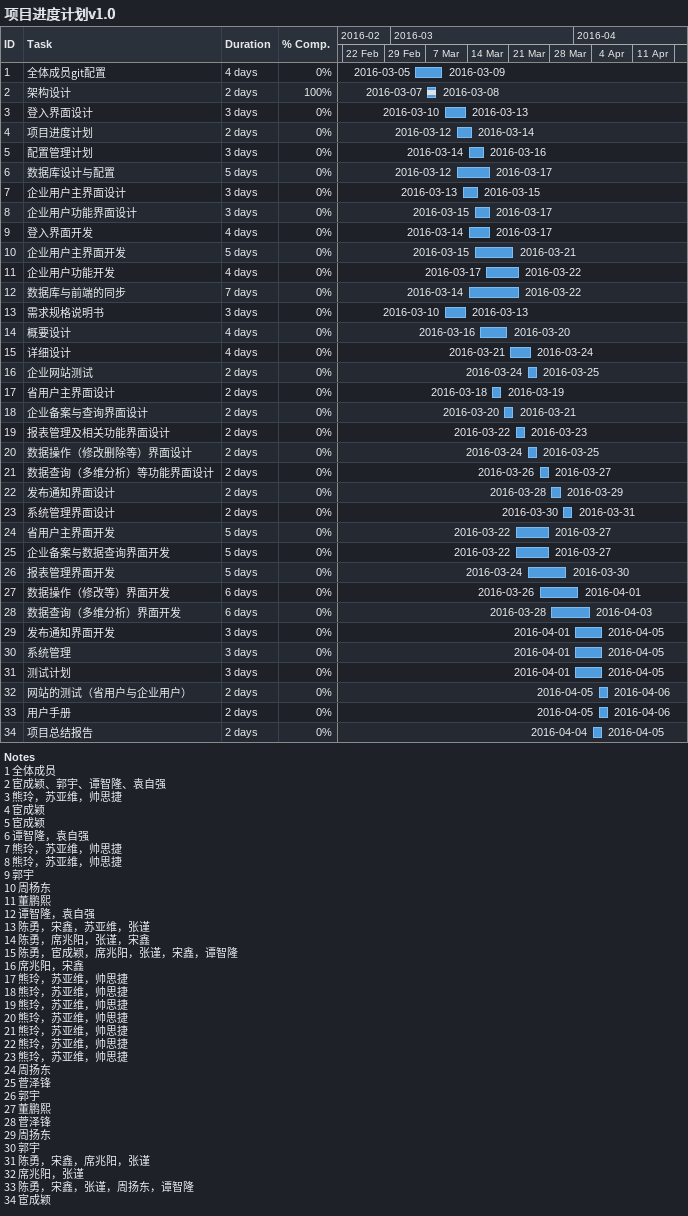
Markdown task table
项目进度计划v1.0

| ID | Task | Duration | Start | Finish | % complete |
|---|---|---|---|---|---|
| 1 | 全体成员git配置 | 4d | 2016-03-05 | 2016-03-09 | 0 |
| 2 | 架构设计 | 2d | 2016-03-07 | 2016-03-08 | 100 |
| 3 | 登入界面设计 | 3d | 2016-03-10 | 2016-03-13 | 0 |
| 4 | 项目进度计划 | 2d | 2016-03-12 | 2016-03-14 | 0 |
| 5 | 配置管理计划 | 3d | 2016-03-14 | 2016-03-16 | 0 |
| 6 | 数据库设计与配置 | 5d | 2016-03-12 | 2016-03-17 | 0 |
| 7 | 企业用户主界面设计 | 3d | 2016-03-13 | 2016-03-15 | 0 |
| 8 | 企业用户功能界面设计 | 3d | 2016-03-15 | 2016-03-17 | 0 |
| 9 | 登入界面开发 | 4d | 2016-03-14 | 2016-03-17 | 0 |
| 10 | 企业用户主界面开发 | 5d | 2016-03-15 | 2016-03-21 | 0 |
| 11 | 企业用户功能开发 | 4d | 2016-03-17 | 2016-03-22 | 0 |
| 12 | 数据库与前端的同步 | 7d | 2016-03-14 | 2016-03-22 | 0 |
| 13 | 需求规格说明书 | 3d | 2016-03-10 | 2016-03-13 | 0 |
| 14 | 概要设计 | 4d | 2016-03-16 | 2016-03-20 | 0 |
| 15 | 详细设计 | 4d | 2016-03-21 | 2016-03-24 | 0 |
| 16 | 企业网站测试 | 2d | 2016-03-24 | 2016-03-25 | 0 |
| 17 | 省用户主界面设计 | 2d | 2016-03-18 | 2016-03-19 | 0 |
| 18 | 企业备案与查询界面设计 | 2d | 2016-03-20 | 2016-03-21 | 0 |
| 19 | 报表管理及相关功能界面设计 | 2d | 2016-03-22 | 2016-03-23 | 0 |
| 20 | 数据操作（修改删除等）界面设计 | 2d | 2016-03-24 | 2016-03-25 | 0 |
| 21 | 数据查询（多维分析）等功能界面设计 | 2d | 2016-03-26 | 2016-03-27 | 0 |
| 22 | 发布通知界面设计 | 2d | 2016-03-28 | 2016-03-29 | 0 |
| 23 | 系统管理界面设计 | 2d | 2016-03-30 | 2016-03-31 | 0 |
| 24 | 省用户主界面开发 | 5d | 2016-03-22 | 2016-03-27 | 0 |
| 25 | 企业备案与数据查询界面开发 | 5d | 2016-03-22 | 2016-03-27 | 0 |
| 26 | 报表管理界面开发 | 5d | 2016-03-24 | 2016-03-30 | 0 |
| 27 | 数据操作（修改等）界面开发 | 6d | 2016-03-26 | 2016-04-01 | 0 |
| 28 | 数据查询（多维分析）界面开发 | 6d | 2016-03-28 | 2016-04-03 | 0 |
| 29 | 发布通知界面开发 | 3d | 2016-04-01 | 2016-04-05 | 0 |
| 30 | 系统管理 | 3d | 2016-04-01 | 2016-04-05 | 0 |
| 31 | 测试计划 | 3d | 2016-04-01 | 2016-04-05 | 0 |
| 32 | 网站的测试（省用户与企业用户） | 2d | 2016-04-05 | 2016-04-06 | 0 |
| 33 | 用户手册 | 2d | 2016-04-05 | 2016-04-06 | 0 |
| 34 | 项目总结报告 | 2d | 2016-04-04 | 2016-04-05 | 0 |

Notes
- 1: 全体成员
- 2: 宦成颖、郭宇、谭智隆、袁自强
- 3: 熊玲，苏亚维，帅思捷
- 4: 宦成颖
- 5: 宦成颖
- 6: 谭智隆，袁自强
- 7: 熊玲，苏亚维，帅思捷
- 8: 熊玲，苏亚维，帅思捷
- 9: 郭宇
- 10: 周杨东
- 11: 董鹏熙
- 12: 谭智隆，袁自强
- 13: 陈勇，宋鑫，苏亚维，张谨
- 14: 陈勇，席兆阳，张谨，宋鑫
- 15: 陈勇，宦成颖，席兆阳，张谨，宋鑫，谭智隆
- 16: 席兆阳，宋鑫
- 17: 熊玲，苏亚维，帅思捷
- 18: 熊玲，苏亚维，帅思捷
- 19: 熊玲，苏亚维，帅思捷
- 20: 熊玲，苏亚维，帅思捷
- 21: 熊玲，苏亚维，帅思捷
- 22: 熊玲，苏亚维，帅思捷
- 23: 熊玲，苏亚维，帅思捷
- 24: 周扬东
- 25: 菅泽锋
- 26: 郭宇
- 27: 董鹏熙
- 28: 菅泽锋
- 29: 周扬东
- 30: 郭宇
- 31: 陈勇，宋鑫，席兆阳，张谨
- 32: 席兆阳，张谨
- 33: 陈勇，宋鑫，张谨，周扬东，谭智隆
- 34: 宦成颖
